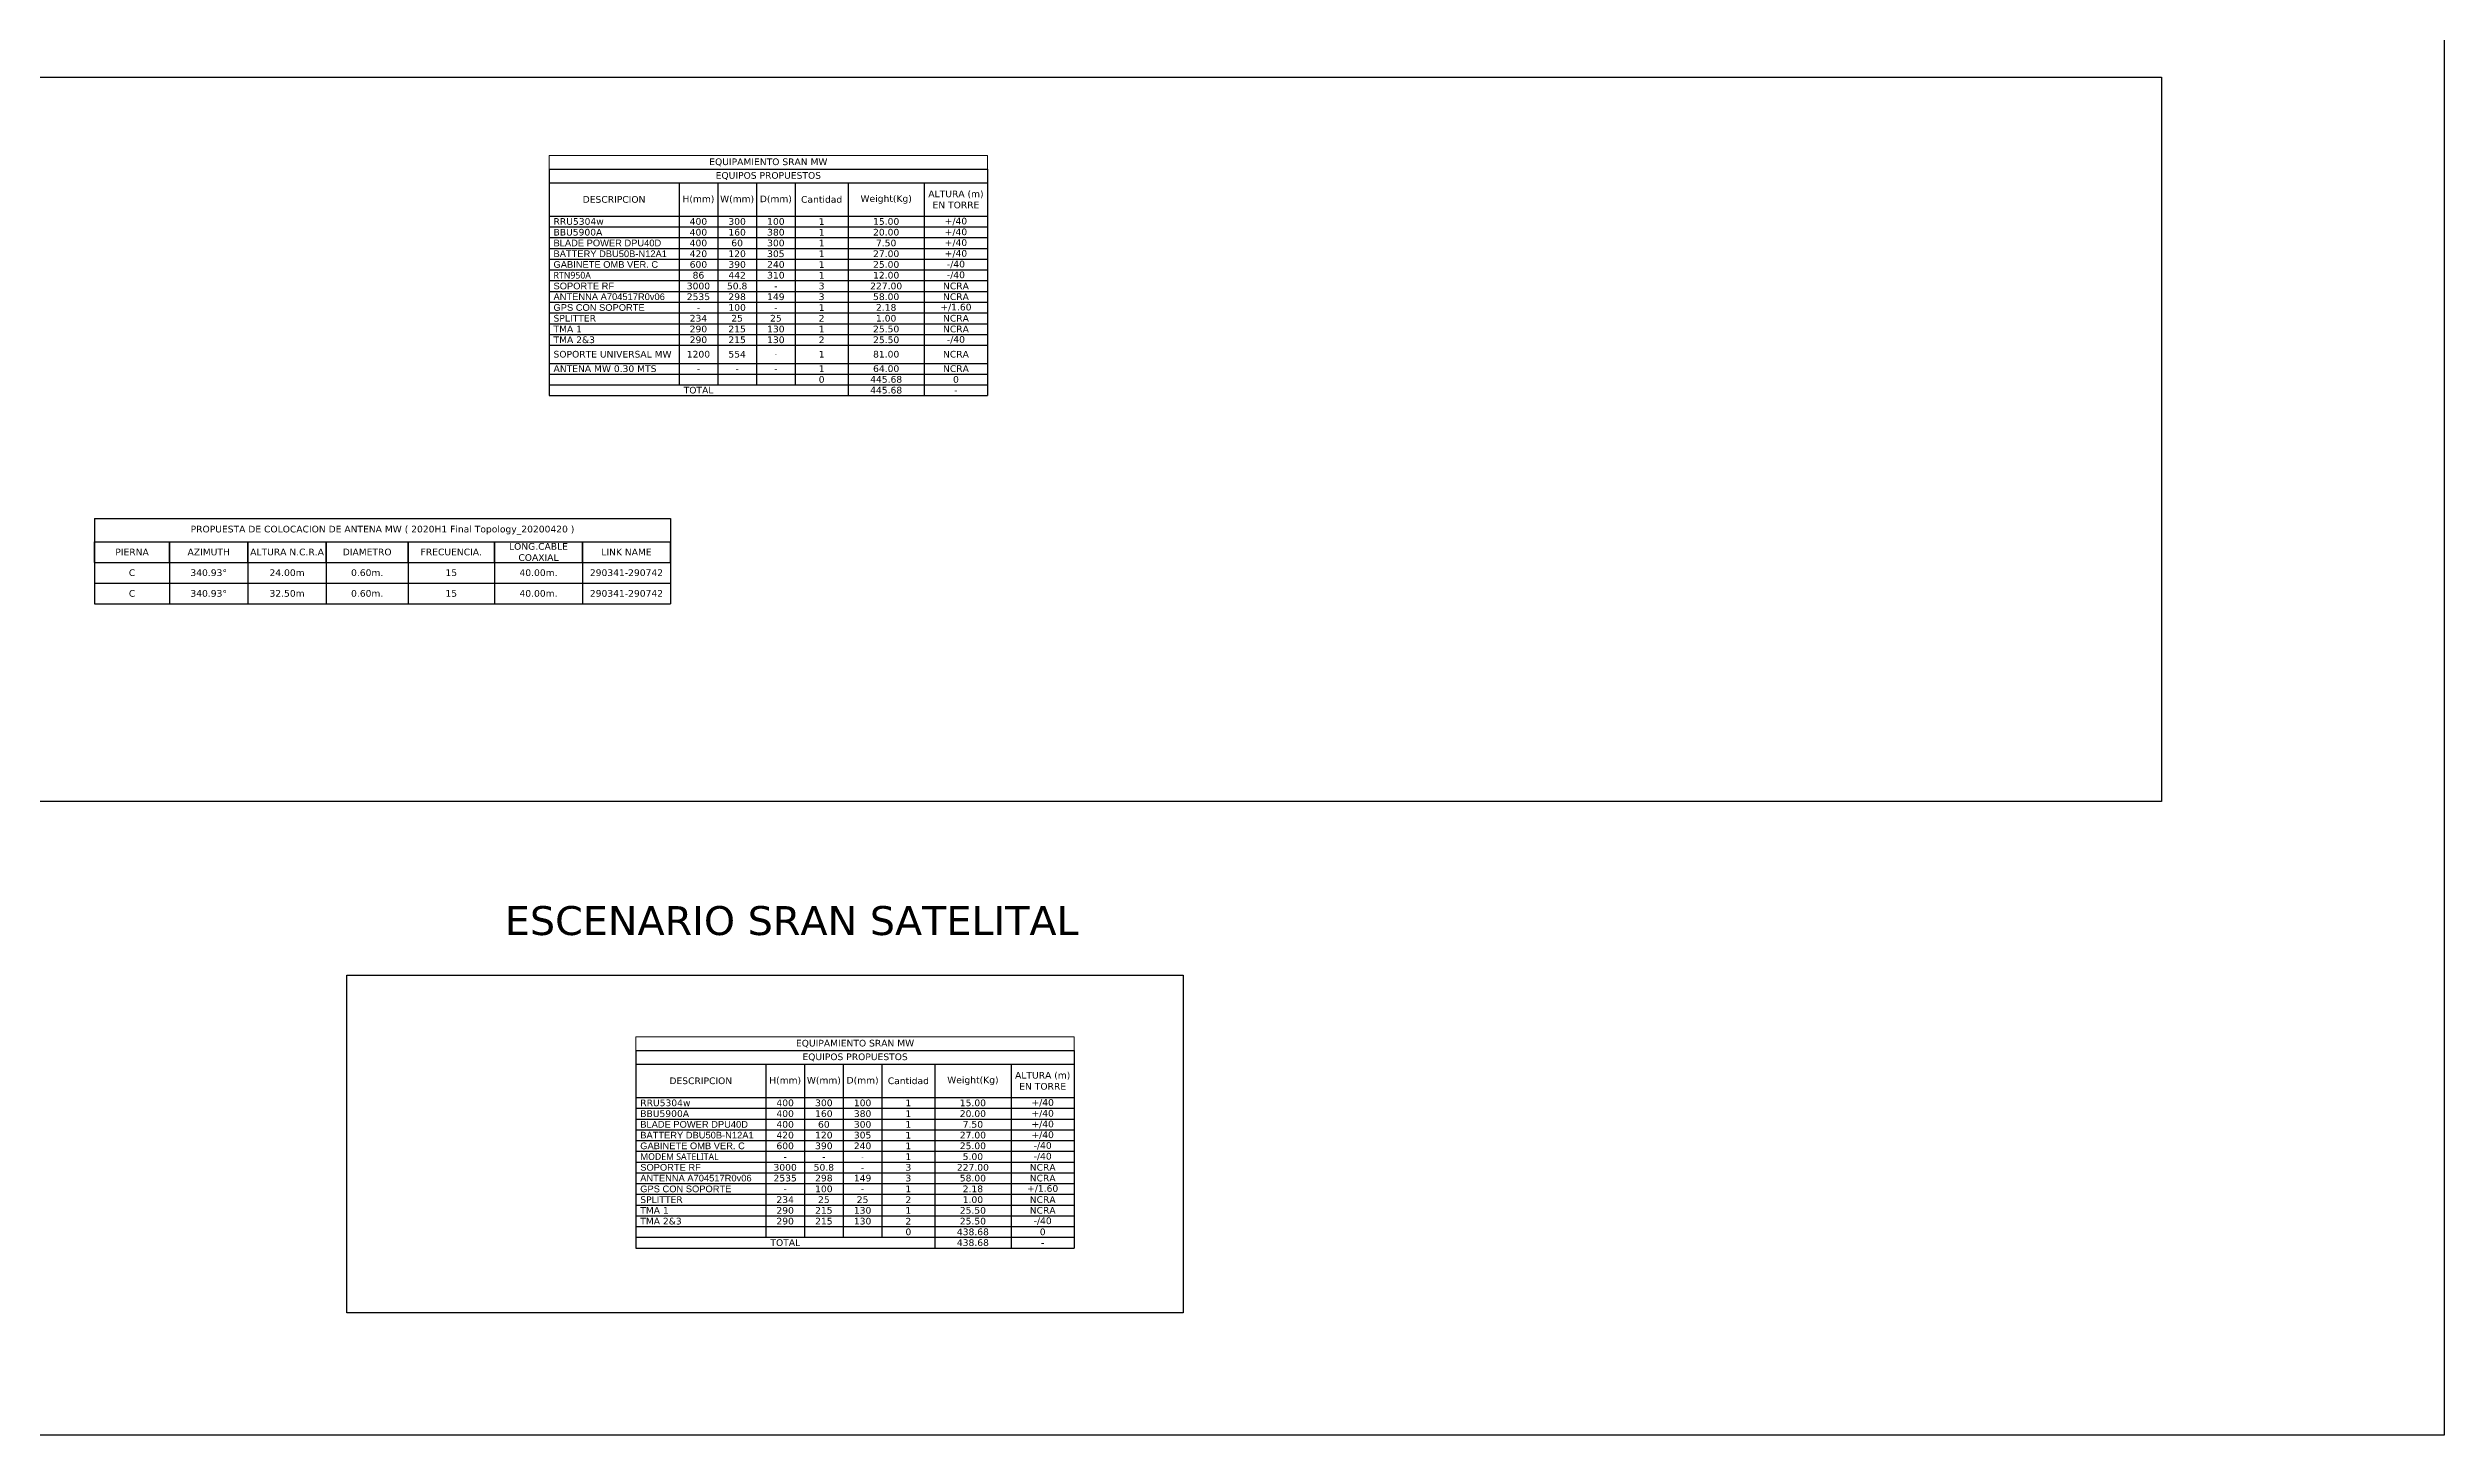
# Model space of a CAD drawing. Header units: inches. Extents: x -912 to 1136, y -346 to 292.
# Drawn here: x -402 to 136, y -346 to -33 of the extents above; entities that cross this region are included whole.
import ezdxf

# ---------------------------------------------------------------- set-up
doc = ezdxf.new("R2010")
doc.units = ezdxf.units.IN
doc.header["$MEASUREMENT"] = 0
doc.styles.add('ROMANS', font='verdana.ttf', dxfattribs={"height": 1.5})

# ---------------------------------------------------------------- blocks, each defined once
blk = doc.blocks.new('*T12')
at = {"color": 1, "linetype": 'ByBlock', "lineweight": -2, "transparency": 16777216}
for p, q in [((0, -3.06), (98.59, -3.06)), ((0, -3.06), (0, -54)), ((98.59, -3.06), (98.59, -54)), ((0, -6.13), (98.59, -6.13)), ((29.22, -6.13), (29.22, -51.58)), ((37.93, -6.13), (37.93, -51.58)), ((46.64, -6.13), (46.64, -51.58)), ((55.34, -6.13), (55.34, -51.58)), ((67.21, -6.13), (67.21, -54)), ((84.37, -6.13), (84.37, -37.82)), ((0, -13.63), (98.59, -13.63)), ((0, -16.05), (98.59, -16.05)), ((0, -18.47), (98.59, -18.47)), ((0, -20.89), (98.59, -20.89)), ((0, -23.31), (98.59, -23.31)), ((0, -25.72), (98.59, -25.72)), ((0, -28.14), (98.59, -28.14)), ((0, -30.56), (98.59, -30.56)), ((0, -32.98), (98.59, -32.98)), ((0, -35.4), (98.59, -35.4)), ((0, -37.82), (98.59, -37.82)), ((0, -40.24), (98.59, -40.24)), ((0, -42.66), (98.59, -42.66)), ((84.37, -42.66), (84.37, -54)), ((0, -46.75), (98.59, -46.75)), ((0, -49.16), (98.59, -49.16)), ((0, -51.58), (98.59, -51.58)), ((0, -54), (98.59, -54))]:
    blk.add_line(p, q, dxfattribs=at)
at = {"color": 7, "linetype": 'ByBlock', "lineweight": -2, "transparency": 16777216}
blk.add_line((84.37, -37.82), (84.37, -42.66), dxfattribs=at)
at = {"layer": 'DEFPOINTS', "color": 8, "linetype": 'ByBlock', "lineweight": 0, "transparency": 16777216}
for p, q in [((0, 0), (98.59, 0)), ((0, 0), (0, -3.06)), ((98.59, 0), (98.59, -3.06))]:
    blk.add_line(p, q, dxfattribs=at)
at = {"color": 2, "transparency": 16777216, "char_height": 1.5, "width": 98.5924, "attachment_point": 5, "style": 'ROMANS'}
for s, insert in [('{\\C256;EQUIPAMIENTO SRAN MW}', (49.3, -1.53)), ('{\\C7;EQUIPOS PROPUESTOS}', (49.3, -4.6))]:
    blk.add_mtext(s, dxfattribs=dict(at, insert=insert))
at = {"transparency": 16777216, "style": 'ROMANS'}
for s, insert, char_height, width, attachment_point in [('{\\C7;DESCRIPCION}', (14.61, -9.88), 1.5, 29.2236, 5), ('{\\C0;H(mm)}', (33.58, -9.88), 1.5, 8.7082, 5), ('{\\C0;W(mm)}', (42.28, -9.88), 1.5, 8.7033, 5), ('{\\C0;D(mm)}', (50.99, -9.88), 1.5, 8.7083, 5), ('{\\C0;Cantidad}', (61.28, -9.88), 1.5, 11.8671, 5), ('{\\C0;Weight(Kg)}', (75.79, -9.88), 1.5, 17.1573, 5), ('{\\C0;ALTURA (m) EN TORRE}', (91.48, -9.88), 1.5, 14.2246, 5), ('{\\C7;RRU5304w}', (1, -14.84), 1.5, 27.2236, 4), ('400', (33.58, -14.84), 1.5, 8.7082, 5), ('300', (42.28, -14.84), 1.5, 8.7033, 5), ('100', (50.99, -14.84), 1.5, 8.7083, 5), ('1', (61.28, -14.84), 1.5, 11.8671, 5), ('15.00', (75.79, -14.84), 1.5, 17.1573, 5), ('+/40', (91.48, -14.84), 1.5, 14.2246, 5), ('{\\fArial|b0|i0|c0|p34;\\C7;BLADE POWER DPU40D}', (1, -19.68), 1.5, 27.2236, 4), ('{\\fArial|b0|i0|c0|p34;\\C7;BATTERY DBU50B-N12A1}', (1, -22.1), 1.5, 27.2236, 4), ('{\\C7;BBU5900A}', (1, -17.26), 1.5, 27.2236, 4), ('400', (33.58, -17.26), 1.5, 8.7082, 5), ('400', (33.58, -19.68), 1.5, 8.7082, 5), ('420', (33.58, -22.1), 1.5, 8.7082, 5), ('160', (42.28, -17.26), 1.5, 8.7033, 5), ('120', (42.28, -22.1), 1.5, 8.7033, 5), ('60', (42.28, -19.68), 1.5, 8.7033, 5), ('{\\C0;380}', (50.99, -17.26), 1.5, 8.7083, 5), ('{\\C0;300}', (50.99, -19.68), 1.5, 8.7083, 5), ('305', (50.99, -22.1), 1.5, 8.7083, 5), ('1', (61.28, -17.26), 1.5, 11.8671, 5), ('1', (61.28, -19.68), 1.5, 11.8671, 5), ('1', (61.28, -22.1), 1.5, 11.8671, 5), ('20.00', (75.79, -17.26), 1.5, 17.1573, 5), ('27.00', (75.79, -22.1), 1.5, 17.1573, 5), ('7.50', (75.79, -19.68), 1.5, 17.1573, 5), ('+/40', (91.48, -17.26), 1.5, 14.2246, 5), ('+/40', (91.48, -19.68), 1.5, 14.2246, 5), ('+/40', (91.48, -22.1), 1.5, 14.2246, 5), ('{\\fArial|b0|i0|c0|p34;\\C7;GABINETE OMB VER. C}', (1, -24.51), 1.5, 27.2236, 4), ('{\\fTrebuchet MS|b0|i0|c0|p34;\\C7;RTN950A}', (1, -26.93), 1.5, 27.2236, 4), ('600', (33.58, -24.51), 1.5, 8.7082, 5), ('86', (33.58, -26.93), 1.5, 8.7082, 5), ('442', (42.28, -26.93), 1.5, 8.7033, 5), ('390', (42.28, -24.51), 1.5, 8.7033, 5), ('240', (50.99, -24.51), 1.5, 8.7083, 5), ('310', (50.99, -26.93), 1.5, 8.7083, 5), ('1', (61.28, -24.51), 1.5, 11.8671, 5), ('1', (61.28, -26.93), 1.5, 11.8671, 5), ('25.00', (75.79, -24.51), 1.5, 17.1573, 5), ('12.00', (75.79, -26.93), 1.5, 17.1573, 5), ('-/40', (91.48, -24.51), 1.5, 14.2246, 5), ('-/40', (91.48, -26.93), 1.5, 14.2246, 5), ('{\\fArial|b0|i0|c0|p34;\\C7;ANTENNA \\A1;\\C0;A704517R0v06}', (1, -31.77), 1.5, 27.2236, 4), ('{\\fArial|b0|i0|c0|p34;\\C7;SOPORTE RF}', (1, -29.35), 1.5, 27.2236, 4), ('2535', (33.58, -31.77), 1.5, 8.7082, 5), ('3000', (33.58, -29.35), 1.5, 8.7082, 5), ('50.8', (42.28, -29.35), 1.5, 8.7033, 5), ('298', (42.28, -31.77), 1.5, 8.7033, 5), ('149', (50.99, -31.77), 1.5, 8.7083, 5), ('-', (50.99, -29.35), 1.5, 8.7083, 5), ('3', (61.28, -29.35), 1.5, 11.8671, 5), ('3', (61.28, -31.77), 1.5, 11.8671, 5), ('227.00', (75.79, -29.35), 1.5, 17.1573, 5), ('58.00', (75.79, -31.77), 1.5, 17.1573, 5), ('NCRA', (91.48, -29.35), 1.5, 14.2246, 5), ('NCRA', (91.48, -31.77), 1.5, 14.2246, 5), ('{\\fArial|b0|i0|c0|p34;\\C7;GPS CON SOPORTE}', (1, -34.19), 1.5, 27.2236, 4), ('SPLITTER', (1, -36.61), 1.5, 27.2236, 4), ('234', (33.58, -36.61), 1.5, 8.7082, 5), ('-', (33.58, -34.19), 1.5, 8.7082, 5), ('100', (42.28, -34.19), 1.5, 8.7033, 5), ('25', (42.28, -36.61), 1.5, 8.7033, 5), ('25', (50.99, -36.61), 1.5, 8.7083, 5), ('-', (50.99, -34.19), 1.5, 8.7083, 5), ('2', (61.28, -36.61), 1.5, 11.8671, 5), ('1', (61.28, -34.19), 1.5, 11.8671, 5), ('2.18', (75.79, -34.19), 1.5, 17.1573, 5), ('1.00', (75.79, -36.61), 1.5, 17.1573, 5), ('+/1.60', (91.48, -34.19), 1.5, 14.2246, 5), ('NCRA', (91.48, -36.61), 1.5, 14.2246, 5), ('TMA 1', (1, -39.03), 1.5, 27.2236, 4), ('TMA 2&3', (1, -41.45), 1.5, 27.2236, 4), ('290', (33.58, -39.03), 1.5, 8.7082, 5), ('290', (33.58, -41.45), 1.5, 8.7082, 5), ('215', (42.28, -39.03), 1.5, 8.7033, 5), ('215', (42.28, -41.45), 1.5, 8.7033, 5), ('130', (50.99, -39.03), 1.5, 8.7083, 5), ('130', (50.99, -41.45), 1.5, 8.7083, 5), ('2', (61.28, -41.45), 1.5, 11.8671, 5), ('1', (61.28, -39.03), 1.5, 11.8671, 5), ('25.50', (75.79, -39.03), 1.5, 17.1573, 5), ('25.50', (75.79, -41.45), 1.5, 17.1573, 5), ('NCRA', (91.48, -39.03), 1.5, 14.2246, 5), ('-/40', (91.48, -41.45), 1.5, 14.2246, 5), ('ANTENA MW 0.30 MTS', (1, -47.95), 1.5, 27.2236, 4), ('SOPORTE UNIVERSAL MW', (1, -44.7), 1.5, 27.2236, 4), ('1200', (33.58, -44.7), 1.5, 8.7082, 5), ('-', (33.58, -47.95), 1.5, 8.7082, 5), ('554', (42.28, -44.7), 1.5, 8.7033, 5), ('-', (42.28, -47.95), 1.5, 8.7033, 5), ('-', (50.99, -47.95), 1.5, 8.7083, 5), ('-', (50.99, -44.7), 1.04, 8.7083, 5), ('1', (61.28, -44.7), 1.5, 11.8671, 5), ('1', (61.28, -47.95), 1.5, 11.8671, 5), ('81.00', (75.79, -44.7), 1.5, 17.1573, 5), ('64.00', (75.79, -47.95), 1.5, 17.1573, 5), ('NCRA', (91.48, -44.7), 1.5, 14.2246, 5), ('NCRA', (91.48, -47.95), 1.5, 14.2246, 5), ('0', (61.28, -50.37), 1.5, 11.8671, 5), ('445.68', (75.79, -50.37), 1.5, 17.1573, 5), ('-', (91.48, -52.79), 1.5, 14.2246, 5)]:
    blk.add_mtext(s, dxfattribs=dict(at, insert=insert, char_height=char_height, width=width, attachment_point=attachment_point))
at = {"color": 1, "transparency": 16777216, "char_height": 1.5, "attachment_point": 5, "style": 'ROMANS'}
for s, insert, width in [('TOTAL', (33.61, -52.79), 65.2105), ('445.68', (75.79, -52.79), 17.1573)]:
    blk.add_mtext(s, dxfattribs=dict(at, insert=insert, width=width))
at = {"color": 0, "transparency": 16777216, "insert": (91.48, -50.37), "char_height": 1.5, "width": 14.2246, "attachment_point": 5, "style": 'ROMANS'}
blk.add_mtext('0', dxfattribs=at)
blk = doc.blocks.new('*T18')
at = {"color": 7, "linetype": 'ByBlock', "lineweight": -2, "transparency": 16777216}
for p, q in [((0, 0), (129.47, 0)), ((0, 0), (0, -5.18)), ((129.47, 0), (129.47, -5.18)), ((0, -5.18), (129.47, -5.18)), ((0, -5.18), (0, -9.85)), ((0, -5.19), (16.84, -5.19)), ((0, -9.84), (0, -5.19)), ((16.84, -5.19), (16.84, -9.84)), ((16.85, -5.19), (34.46, -5.19)), ((16.85, -9.84), (16.85, -5.19)), ((34.46, -5.19), (34.46, -9.84)), ((34.47, -5.19), (52.08, -5.19)), ((34.47, -9.84), (34.47, -5.19)), ((52.08, -5.19), (52.08, -9.84)), ((52.09, -5.19), (70.48, -5.19)), ((52.09, -9.84), (52.09, -5.19)), ((70.48, -5.19), (70.48, -9.84)), ((70.49, -5.19), (89.9, -5.19)), ((70.49, -9.84), (70.49, -5.19)), ((89.9, -5.19), (89.9, -9.84)), ((89.91, -5.19), (109.68, -5.19)), ((89.91, -9.84), (89.91, -5.19)), ((109.68, -5.19), (109.68, -9.84)), ((109.69, -5.19), (129.46, -5.19)), ((109.69, -9.84), (109.69, -5.19)), ((129.46, -5.19), (129.46, -9.84)), ((129.47, -9.85), (129.47, -5.18)), ((0, -9.84), (16.84, -9.84)), ((0, -9.85), (16.85, -9.85)), ((0, -9.85), (0, -19.16)), ((16.84, -9.85), (34.47, -9.85)), ((16.85, -9.84), (34.46, -9.84)), ((16.85, -9.85), (16.85, -19.16)), ((34.46, -9.85), (52.09, -9.85)), ((34.46, -9.85), (34.46, -19.16)), ((34.47, -9.84), (52.08, -9.84)), ((52.08, -9.85), (70.49, -9.85)), ((52.08, -9.85), (52.08, -19.16)), ((52.09, -9.84), (70.48, -9.84)), ((70.48, -9.85), (89.91, -9.85)), ((70.48, -9.85), (70.48, -19.16)), ((70.49, -9.84), (89.9, -9.84)), ((89.9, -9.85), (109.69, -9.85)), ((89.91, -9.84), (109.68, -9.84)), ((89.91, -9.85), (89.91, -19.16)), ((109.68, -9.85), (129.47, -9.85)), ((109.69, -9.84), (129.46, -9.84)), ((109.69, -9.85), (109.69, -19.16)), ((129.47, -9.85), (129.47, -19.16)), ((0, -14.5), (129.47, -14.5)), ((0, -19.16), (129.47, -19.16))]:
    blk.add_line(p, q, dxfattribs=at)
at = {"lineweight": 0, "transparency": 16777216, "char_height": 1.5, "attachment_point": 5, "style": 'ROMANS'}
for s, insert, width in [('{\\C7;PROPUESTA DE COLOCACION DE ANTENA MW ( 2020H1 Final Topology_20200420 )}', (64.73, -2.59), 128.8991), ('{\\C7;PIERNA}', (8.42, -7.51), 16.2799), ('{\\fVerdana|b0|i0|c0|p34;\\C0;AZIMUTH}', (25.65, -7.51), 17.051), ('{\\fVerdana|b0|i0|c0|p34;\\C0;ALTURA N.C.R.A}', (43.27, -7.51), 17.051), ('{\\fVerdana|b0|i0|c0|p34;\\C0;DIAMETRO}', (61.28, -7.51), 17.8332), ('{\\fVerdana|b0|i0|c0|p34;\\C0;FRECUENCIA.}', (80.19, -7.51), 18.8611), ('{\\fVerdana|b0|i0|c0|p34;LONG.CABLE COAXIAL }', (99.8, -7.51), 19.2127), ('LINK NAME', (119.58, -7.51), 19.2127), ('C', (8.42, -12.17), 16.2799), ('C', (8.42, -16.83), 16.2799), ('340.93°', (25.65, -12.17), 17.051), ('340.93°', (25.65, -16.83), 17.051), ('24.00m', (43.27, -12.17), 17.051), ('32.50m', (43.27, -16.83), 17.051), ('0.60m.', (61.28, -12.17), 17.8332), ('0.60m.', (61.28, -16.83), 17.8332), ('{\\C0;15}', (80.19, -12.17), 18.8611), ('{\\C0;15}', (80.19, -16.83), 18.8611), ('40.00m.', (99.8, -12.17), 19.2127), ('40.00m.', (99.8, -16.83), 19.2127), ('290341-290742', (119.58, -12.17), 19.2127), ('290341-290742', (119.58, -16.83), 19.2127)]:
    blk.add_mtext(s, dxfattribs=dict(at, insert=insert, width=width))
blk = doc.blocks.new('*T23')
at = {"color": 1, "linetype": 'ByBlock', "lineweight": -2, "transparency": 16777216}
for p, q in [((0, -3.06), (98.59, -3.06)), ((0, -3.06), (0, -47.49)), ((98.59, -3.06), (98.59, -47.49)), ((0, -6.13), (98.59, -6.13)), ((29.22, -6.13), (29.22, -45.07)), ((37.93, -6.13), (37.93, -45.07)), ((46.64, -6.13), (46.64, -45.07)), ((55.34, -6.13), (55.34, -45.07)), ((67.21, -6.13), (67.21, -47.49)), ((84.37, -6.13), (84.37, -37.82)), ((0, -13.63), (98.59, -13.63)), ((0, -16.05), (98.59, -16.05)), ((0, -18.47), (98.59, -18.47)), ((0, -20.89), (98.59, -20.89)), ((0, -23.31), (98.59, -23.31)), ((0, -25.72), (98.59, -25.72)), ((0, -28.14), (98.59, -28.14)), ((0, -30.56), (98.59, -30.56)), ((0, -32.98), (98.59, -32.98)), ((0, -35.4), (98.59, -35.4)), ((0, -37.82), (98.59, -37.82)), ((0, -40.24), (98.59, -40.24)), ((0, -42.66), (98.59, -42.66)), ((84.37, -42.66), (84.37, -47.49)), ((0, -45.07), (98.59, -45.07)), ((0, -47.49), (98.59, -47.49))]:
    blk.add_line(p, q, dxfattribs=at)
at = {"color": 7, "linetype": 'ByBlock', "lineweight": -2, "transparency": 16777216}
blk.add_line((84.37, -37.82), (84.37, -42.66), dxfattribs=at)
at = {"layer": 'DEFPOINTS', "color": 8, "linetype": 'ByBlock', "lineweight": 0, "transparency": 16777216}
for p, q in [((0, 0), (98.59, 0)), ((0, 0), (0, -3.06)), ((98.59, 0), (98.59, -3.06))]:
    blk.add_line(p, q, dxfattribs=at)
at = {"color": 2, "transparency": 16777216, "char_height": 1.5, "width": 98.5924, "attachment_point": 5, "style": 'ROMANS'}
for s, insert in [('{\\C256;EQUIPAMIENTO SRAN MW}', (49.3, -1.53)), ('{\\C7;EQUIPOS PROPUESTOS}', (49.3, -4.6))]:
    blk.add_mtext(s, dxfattribs=dict(at, insert=insert))
at = {"transparency": 16777216, "style": 'ROMANS'}
for s, insert, char_height, width, attachment_point in [('{\\C7;DESCRIPCION}', (14.61, -9.88), 1.5, 29.2236, 5), ('{\\C0;H(mm)}', (33.58, -9.88), 1.5, 8.7082, 5), ('{\\C0;W(mm)}', (42.28, -9.88), 1.5, 8.7033, 5), ('{\\C0;D(mm)}', (50.99, -9.88), 1.5, 8.7083, 5), ('{\\C0;Cantidad}', (61.28, -9.88), 1.5, 11.8671, 5), ('{\\C0;Weight(Kg)}', (75.79, -9.88), 1.5, 17.1573, 5), ('{\\C0;ALTURA (m) EN TORRE}', (91.48, -9.88), 1.5, 14.2246, 5), ('{\\C7;RRU5304w}', (1, -14.84), 1.5, 27.2236, 4), ('400', (33.58, -14.84), 1.5, 8.7082, 5), ('300', (42.28, -14.84), 1.5, 8.7033, 5), ('100', (50.99, -14.84), 1.5, 8.7083, 5), ('1', (61.28, -14.84), 1.5, 11.8671, 5), ('15.00', (75.79, -14.84), 1.5, 17.1573, 5), ('+/40', (91.48, -14.84), 1.5, 14.2246, 5), ('{\\fArial|b0|i0|c0|p34;\\C7;BLADE POWER DPU40D}', (1, -19.68), 1.5, 27.2236, 4), ('{\\fArial|b0|i0|c0|p34;\\C7;BATTERY DBU50B-N12A1}', (1, -22.1), 1.5, 27.2236, 4), ('{\\C7;BBU5900A}', (1, -17.26), 1.5, 27.2236, 4), ('400', (33.58, -17.26), 1.5, 8.7082, 5), ('400', (33.58, -19.68), 1.5, 8.7082, 5), ('420', (33.58, -22.1), 1.5, 8.7082, 5), ('160', (42.28, -17.26), 1.5, 8.7033, 5), ('120', (42.28, -22.1), 1.5, 8.7033, 5), ('60', (42.28, -19.68), 1.5, 8.7033, 5), ('{\\C0;380}', (50.99, -17.26), 1.5, 8.7083, 5), ('{\\C0;300}', (50.99, -19.68), 1.5, 8.7083, 5), ('305', (50.99, -22.1), 1.5, 8.7083, 5), ('1', (61.28, -17.26), 1.5, 11.8671, 5), ('1', (61.28, -19.68), 1.5, 11.8671, 5), ('1', (61.28, -22.1), 1.5, 11.8671, 5), ('20.00', (75.79, -17.26), 1.5, 17.1573, 5), ('27.00', (75.79, -22.1), 1.5, 17.1573, 5), ('7.50', (75.79, -19.68), 1.5, 17.1573, 5), ('+/40', (91.48, -17.26), 1.5, 14.2246, 5), ('+/40', (91.48, -19.68), 1.5, 14.2246, 5), ('+/40', (91.48, -22.1), 1.5, 14.2246, 5), ('{\\fArial|b0|i0|c0|p34;\\C7;GABINETE OMB VER. C}', (1, -24.51), 1.5, 27.2236, 4), ('{\\fTrebuchet MS|b0|i0|c0|p34;\\C7;MODEM SATELITAL}', (1, -26.93), 1.5, 27.2236, 4), ('600', (33.58, -24.51), 1.5, 8.7082, 5), ('390', (42.28, -24.51), 1.5, 8.7033, 5), ('240', (50.99, -24.51), 1.5, 8.7083, 5), ('1', (61.28, -24.51), 1.5, 11.8671, 5), ('1', (61.28, -26.93), 1.5, 11.8671, 5), ('25.00', (75.79, -24.51), 1.5, 17.1573, 5), ('5.00', (75.79, -26.93), 1.5, 17.1573, 5), ('-/40', (91.48, -24.51), 1.5, 14.2246, 5), ('-/40', (91.48, -26.93), 1.5, 14.2246, 5), ('{\\fArial|b0|i0|c0|p34;\\C7;ANTENNA \\A1;\\C0;A704517R0v06}', (1, -31.77), 1.5, 27.2236, 4), ('{\\fArial|b0|i0|c0|p34;\\C7;SOPORTE RF}', (1, -29.35), 1.5, 27.2236, 4), ('2535', (33.58, -31.77), 1.5, 8.7082, 5), ('3000', (33.58, -29.35), 1.5, 8.7082, 5), ('-', (33.58, -26.93), 1.5, 8.7082, 5), ('50.8', (42.28, -29.35), 1.5, 8.7033, 5), ('298', (42.28, -31.77), 1.5, 8.7033, 5), ('-', (42.28, -26.93), 1.5, 8.7033, 5), ('149', (50.99, -31.77), 1.5, 8.7083, 5), ('-', (50.99, -29.35), 1.5, 8.7083, 5), ('-', (50.99, -26.93), 1.04, 8.7083, 5), ('3', (61.28, -29.35), 1.5, 11.8671, 5), ('3', (61.28, -31.77), 1.5, 11.8671, 5), ('227.00', (75.79, -29.35), 1.5, 17.1573, 5), ('58.00', (75.79, -31.77), 1.5, 17.1573, 5), ('NCRA', (91.48, -29.35), 1.5, 14.2246, 5), ('NCRA', (91.48, -31.77), 1.5, 14.2246, 5), ('{\\fArial|b0|i0|c0|p34;\\C7;GPS CON SOPORTE}', (1, -34.19), 1.5, 27.2236, 4), ('SPLITTER', (1, -36.61), 1.5, 27.2236, 4), ('234', (33.58, -36.61), 1.5, 8.7082, 5), ('-', (33.58, -34.19), 1.5, 8.7082, 5), ('100', (42.28, -34.19), 1.5, 8.7033, 5), ('25', (42.28, -36.61), 1.5, 8.7033, 5), ('25', (50.99, -36.61), 1.5, 8.7083, 5), ('-', (50.99, -34.19), 1.5, 8.7083, 5), ('2', (61.28, -36.61), 1.5, 11.8671, 5), ('1', (61.28, -34.19), 1.5, 11.8671, 5), ('2.18', (75.79, -34.19), 1.5, 17.1573, 5), ('1.00', (75.79, -36.61), 1.5, 17.1573, 5), ('+/1.60', (91.48, -34.19), 1.5, 14.2246, 5), ('NCRA', (91.48, -36.61), 1.5, 14.2246, 5), ('TMA 1', (1, -39.03), 1.5, 27.2236, 4), ('TMA 2&3', (1, -41.45), 1.5, 27.2236, 4), ('290', (33.58, -39.03), 1.5, 8.7082, 5), ('290', (33.58, -41.45), 1.5, 8.7082, 5), ('215', (42.28, -39.03), 1.5, 8.7033, 5), ('215', (42.28, -41.45), 1.5, 8.7033, 5), ('130', (50.99, -39.03), 1.5, 8.7083, 5), ('130', (50.99, -41.45), 1.5, 8.7083, 5), ('0', (61.28, -43.86), 1.5, 11.8671, 5), ('2', (61.28, -41.45), 1.5, 11.8671, 5), ('1', (61.28, -39.03), 1.5, 11.8671, 5), ('438.68', (75.79, -43.86), 1.5, 17.1573, 5), ('25.50', (75.79, -39.03), 1.5, 17.1573, 5), ('25.50', (75.79, -41.45), 1.5, 17.1573, 5), ('NCRA', (91.48, -39.03), 1.5, 14.2246, 5), ('-/40', (91.48, -41.45), 1.5, 14.2246, 5), ('-', (91.48, -46.28), 1.5, 14.2246, 5)]:
    blk.add_mtext(s, dxfattribs=dict(at, insert=insert, char_height=char_height, width=width, attachment_point=attachment_point))
at = {"color": 0, "transparency": 16777216, "insert": (91.48, -43.86), "char_height": 1.5, "width": 14.2246, "attachment_point": 5, "style": 'ROMANS'}
blk.add_mtext('0', dxfattribs=at)
at = {"color": 1, "transparency": 16777216, "char_height": 1.5, "attachment_point": 5, "style": 'ROMANS'}
for s, insert, width in [('TOTAL', (33.61, -46.28), 65.2105), ('438.68', (75.79, -46.28), 17.1573)]:
    blk.add_mtext(s, dxfattribs=dict(at, insert=insert, width=width))

msp = doc.modelspace()

# ---------------------------------------------------------------- linework, layer by layer
for points in [[(-912, 270.5), (136.5, 270.5), (136.5, -345.5), (-912, -345.5)], [(-536.5, -40), (73, -40), (73, -203), (-536.5, -203)], [(-335, -242), (-147, -242), (-147, -318), (-335, -318)]]:
    msp.add_lwpolyline(points, close=True)

# ---------------------------------------------------------------- block references
for name, p in [('*T12', (-289.56, -57.66)), ('*T18', (-391.74, -139.34)), ('*T23', (-270.06, -255.93))]:
    msp.add_blockref(name, p)

# ---------------------------------------------------------------- texts
at = {"insert": (-299.5, -226.5), "char_height": 6.5, "attachment_point": 1, "style": 'ROMANS'}
msp.add_mtext_dynamic_manual_height_columns('{\\C240;\\c2367469;ESCENARIO SRAN SATELITAL}', width=573.5, gutter_width=7.5, heights=[0], dxfattribs=at)

doc.saveas('drawing.dxf')
